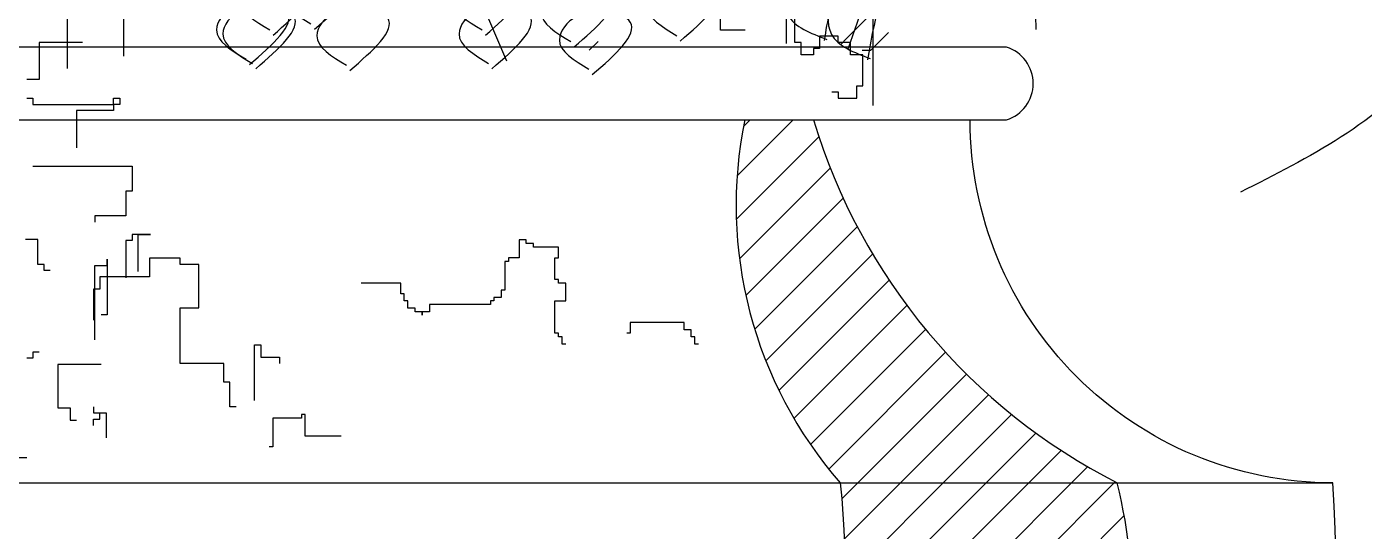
# Model space of a CAD drawing. Extents: x 686 to 7153, y 6615 to 11583.
# Drawn here: x 4494.8 to 4622.3, y 8437.6 to 8485.7 of the extents above; entities that cross this region are included whole.
import ezdxf

# ---------------------------------------------------------------- set-up
doc = ezdxf.new("R2010")
doc.units = 0
doc.header["$MEASUREMENT"] = 0
doc.layers.get('0').update_dxf_attribs({"linetype": 'CONTINUOUS'})
for name, color, linetype in [('3', 3, 'CONTINUOUS'), ('7', 7, 'CONTINUOUS'), ('TEXT', 3, 'CONTINUOUS')]:
    doc.layers.add(name, color=color, linetype=linetype)

# ---------------------------------------------------------------- blocks, each defined once
blk = doc.blocks.new('*X25')
at = {"color": 0}
for p, q in [((6393.02, 3854.5), (6402.26, 3863.75)), ((6394.07, 3862.63), (6395.19, 3863.75)), ((6392.88, 3847.3), (6406.54, 3860.96)), ((6393.41, 3840.75), (6408.43, 3855.78)), ((6394.45, 3834.73), (6410.55, 3850.82)), ((6395.92, 3829.13), (6412.89, 3846.09)), ((6397.76, 3823.9), (6415.43, 3841.56)), ((6399.93, 3818.99), (6418.16, 3837.22)), ((6402.4, 3814.39), (6421.09, 3833.07)), ((6405.15, 3810.07), (6424.19, 3829.11)), ((6408.17, 3806.01), (6427.48, 3825.33)), ((6412.98, 3803.75), (6430.95, 3821.72)), ((6420.05, 3803.75), (6434.59, 3818.3)), ((6427.12, 3803.75), (6438.42, 3815.05)), ((6434.19, 3803.75), (6442.42, 3811.98)), ((6441.26, 3803.75), (6446.61, 3809.1)), ((6448.33, 3803.75), (6450.99, 3806.41)), ((6406.52, 3754.87), (6455.4, 3803.75)), ((6408.53, 3763.95), (6448.33, 3803.75)), ((6409.83, 3772.32), (6441.26, 3803.75)), ((6410.32, 3801.1), (6412.98, 3803.75)), ((6410.56, 3780.12), (6434.19, 3803.75)), ((6410.74, 3794.45), (6420.05, 3803.75)), ((6410.84, 3787.48), (6427.12, 3803.75)), ((6455.4, 3803.75), (6455.57, 3803.92)), ((6403.5, 3744.78), (6457.04, 3798.32))]:
    blk.add_line(p, q, dxfattribs=at)
blk = doc.blocks.new('花03')
at = {"layer": '3'}
for p, q in [((758.49, 580.95), (758.49, 557.37)), ((937.01, 576.53), (937.01, 545.57)), ((745.21, 554.42), (745.21, 572.11)), ((916.35, 567.68), (916.35, 560.31)), ((918.43, 560.6), (918.43, 569.45)), ((900.73, 563.55), (900.73, 566.5)), ((906.63, 563.55), (900.73, 563.55)), ((924.33, 562.08), (924.33, 559.13)), ((928.76, 562.08), (924.33, 562.08)), ((928.76, 560.6), (928.76, 562.08)), ((738.44, 560.6), (738.44, 551.76)), ((748.76, 560.6), (738.44, 560.6)), ((919.91, 560.6), (918.43, 560.6)), ((919.91, 557.66), (919.91, 560.6)), ((922.86, 557.66), (919.91, 557.66)), ((922.86, 559.13), (922.86, 557.66)), ((924.33, 559.13), (922.86, 559.13)), ((931.71, 560.6), (928.76, 560.6)), ((931.71, 557.66), (931.71, 560.6)), ((934.66, 557.66), (931.71, 557.66)), ((934.66, 550.29), (934.66, 557.66)), ((738.44, 551.76), (735.48, 551.76)), ((927.28, 548.81), (928.76, 548.81)), ((928.76, 548.81), (928.76, 547.34)), ((933.18, 550.29), (934.66, 550.29)), ((933.18, 547.34), (933.18, 550.29)), ((735.48, 547.34), (736.96, 547.34)), ((736.96, 547.34), (736.96, 545.86)), ((736.96, 545.86), (756.14, 545.86)), ((756.14, 547.34), (757.62, 547.34)), ((756.14, 545.86), (756.14, 547.34)), ((756.14, 545.86), (756.14, 544.39)), ((757.62, 545.86), (756.14, 545.86)), ((757.62, 547.34), (757.62, 545.86)), ((928.76, 547.34), (933.18, 547.34)), ((747.29, 544.39), (747.29, 535.54)), ((756.14, 544.39), (747.29, 544.39)), ((736.96, 531.12), (760.57, 531.12)), ((760.57, 531.12), (760.57, 525.23)), ((759.09, 525.23), (759.09, 519.33)), ((760.57, 525.23), (759.09, 525.23)), ((751.71, 519.33), (751.71, 517.85)), ((759.09, 519.33), (751.71, 519.33)), ((738.13, 513.67), (735.18, 513.67)), ((738.13, 507.78), (738.13, 513.67)), ((759.09, 513.43), (759.09, 504.59)), ((760.57, 513.43), (759.09, 513.43)), ((760.57, 514.91), (760.57, 513.43)), ((764.99, 514.91), (760.57, 514.91)), ((762.04, 514.91), (764.99, 514.91)), ((762.04, 506.06), (762.04, 514.91)), ((852.76, 513.58), (852.76, 509.31)), ((854.46, 513.58), (852.76, 513.58)), ((854.46, 512.72), (854.46, 513.58)), ((856.17, 512.72), (854.46, 512.72)), ((856.17, 511.87), (856.17, 512.72)), ((862.15, 511.87), (856.17, 511.87)), ((862.15, 509.31), (862.15, 511.87)), ((739.6, 507.78), (738.13, 507.78)), ((739.6, 506.3), (739.6, 507.78)), ((751.71, 507.54), (754.66, 507.54)), ((751.71, 489.85), (751.71, 507.54)), ((754.66, 509.01), (754.66, 495.74)), ((754.66, 507.54), (754.66, 509.01)), ((764.68, 509.25), (764.68, 504.83)), ((772.06, 509.25), (764.68, 509.25)), ((772.06, 507.78), (772.06, 509.25)), ((776.49, 507.78), (772.06, 507.78)), ((776.49, 497.46), (776.49, 507.78)), ((849.34, 508.45), (849.34, 501.62)), ((850.19, 508.45), (849.34, 508.45)), ((850.19, 509.31), (850.19, 508.45)), ((852.76, 509.31), (850.19, 509.31)), ((861.3, 509.31), (862.15, 509.31)), ((861.3, 504.19), (861.3, 509.31)), ((741.08, 506.3), (739.6, 506.3)), ((752.88, 504.83), (752.88, 501.88)), ((764.68, 504.83), (752.88, 504.83)), ((862.15, 504.19), (861.3, 504.19)), ((862.15, 503.33), (862.15, 504.19)), ((751.4, 501.88), (751.4, 494.51)), ((752.88, 501.88), (751.4, 501.88)), ((824.56, 503.33), (815.16, 503.33)), ((824.56, 500.77), (824.56, 503.33)), ((825.41, 500.77), (824.56, 500.77)), ((825.41, 499.06), (825.41, 500.77)), ((848.48, 501.62), (848.48, 499.92)), ((849.34, 501.62), (848.48, 501.62)), ((863.86, 503.33), (862.15, 503.33)), ((863.86, 499.06), (863.86, 503.33)), ((772.06, 497.46), (776.49, 497.46)), ((772.06, 484.19), (772.06, 497.46)), ((826.27, 499.06), (825.41, 499.06)), ((826.27, 497.36), (826.27, 499.06)), ((827.98, 497.36), (826.27, 497.36)), ((827.98, 496.5), (827.98, 497.36)), ((831.4, 498.21), (831.4, 496.5)), ((845.92, 498.21), (831.4, 498.21)), ((845.92, 499.06), (845.92, 498.21)), ((846.77, 499.06), (845.92, 499.06)), ((846.77, 499.92), (846.77, 499.06)), ((848.48, 499.92), (846.77, 499.92)), ((861.3, 499.06), (863.86, 499.06)), ((861.3, 491.38), (861.3, 499.06)), ((754.66, 495.74), (753.19, 495.74)), ((829.69, 496.5), (827.98, 496.5)), ((829.69, 495.65), (829.69, 496.5)), ((829.69, 496.5), (829.69, 495.65)), ((831.4, 496.5), (829.69, 496.5)), ((879.24, 493.94), (879.24, 491.38)), ((892.06, 493.94), (879.24, 493.94)), ((892.06, 492.23), (892.06, 493.94)), ((862.15, 491.38), (861.3, 491.38)), ((862.15, 490.53), (862.15, 491.38)), ((879.24, 491.38), (878.39, 491.38)), ((893.77, 492.23), (892.06, 492.23)), ((893.77, 490.53), (893.77, 492.23)), ((789.76, 488.61), (791.24, 488.61)), ((789.76, 475.35), (789.76, 488.61)), ((791.24, 488.61), (791.24, 485.67)), ((863.01, 490.53), (862.15, 490.53)), ((863.01, 488.82), (863.01, 490.53)), ((863.86, 488.82), (863.01, 488.82)), ((894.62, 490.53), (893.77, 490.53)), ((894.62, 488.82), (894.62, 490.53)), ((895.47, 488.82), (894.62, 488.82)), ((736.96, 485.42), (735.48, 485.42)), ((736.96, 486.9), (736.96, 485.42)), ((738.44, 486.9), (736.96, 486.9)), ((791.24, 485.67), (795.67, 485.67)), ((795.67, 485.67), (795.67, 484.19)), ((753.19, 483.95), (742.86, 483.95)), ((742.86, 483.95), (742.86, 473.63)), ((782.39, 484.19), (772.06, 484.19)), ((782.39, 479.77), (782.39, 484.19)), ((783.86, 479.77), (782.39, 479.77)), ((783.86, 473.87), (783.86, 479.77)), ((742.86, 473.63), (745.81, 473.63)), ((745.81, 473.63), (745.81, 470.68)), ((751.4, 473.87), (751.4, 472.4)), ((751.4, 472.4), (754.36, 472.4)), ((752.88, 470.92), (752.88, 472.4)), ((754.36, 472.4), (754.36, 466.5)), ((785.34, 473.87), (783.86, 473.87)), ((800.93, 472.02), (800.93, 471.16)), ((801.78, 472.02), (800.93, 472.02)), ((801.78, 466.9), (801.78, 472.02)), ((745.81, 470.68), (747.29, 470.68)), ((751.4, 470.92), (752.88, 470.92)), ((751.4, 469.45), (751.4, 470.92)), ((794.09, 471.16), (794.09, 464.33)), ((800.93, 471.16), (794.09, 471.16)), ((810.33, 466.9), (801.78, 466.9)), ((794.09, 464.33), (793.24, 464.33)), ((701.55, 461.84), (735.48, 461.84))]:
    blk.add_line(p, q, dxfattribs=at)
blk.add_lwpolyline([(929.22, 455.78, -0.152037), (906.6, 340.74, -0.090541), (801.01, 181.02, 0.291168), (890.17, 220.15, 0.136804), (993.99, 384.08, 0.127684), (995.22, 455.78, 0.181448)], format="xyb", dxfattribs=at)
for centre, radius, start, end in [((1004.82, 521.83), 100.38, 168.3026, 221.1444), ((1059.94, 583.45), 143.13, 196.7564, 243.1171)]:
    blk.add_arc(centre, radius, start, end, dxfattribs=at)
for points, knots in [([(849.82, 556.12), (839.66, 579.79), (822.32, 620.19), (802.96, 659.66), (794.95, 676)], [0, 0, 0, 0, 42.929486, 73.258024, 73.258024, 73.258024, 73.258024]), ([(1038.1, 652.99), (1074.1, 640.19), (1145.54, 614.78), (1202.82, 523.4), (1261.32, 493.29), (1286.89, 480.13)], [0, 0, 0, 0, 61.983064, 122.985798, 170.334579, 170.334579, 170.334579, 170.334579]), ([(983.9, 617.87), (973.38, 613.94), (946.49, 603.87), (936.91, 575.99), (931.08, 559.02)], [0, 0, 0, 0, 17.979926, 45.949137, 45.949137, 45.949137, 45.949137]), ([(1167.95, 574.97), (1141.21, 588.32), (1098.19, 609.79), (1070.48, 548.13), (1040.91, 533.2), (1024.56, 524.96)], [0, 0, 0, 0, 40.322355, 64.865546, 95.17617, 95.17617, 95.17617, 95.17617]), ([(991.1, 584.56), (986.14, 583.32), (975.56, 580.68), (975.73, 569.59), (975.82, 563.69)], [0, 0, 0, 0, 7.608509, 16.247197, 16.247197, 16.247197, 16.247197]), ([(803.99, 563.74), (809.47, 568.51), (819.47, 577.21), (801.13, 580.65), (793.65, 570.71), (799.66, 567.12), (803.18, 565.02)], [0, 0, 0, 0, 8.572681, 15.644896, 19.547589, 25.067549, 25.067549, 25.067549, 25.067549]), ([(977.47, 577.29), (969.68, 578.74), (950.96, 582.21), (937.32, 568.26), (929.36, 560.11)], [0, 0, 0, 0, 12.512451, 30.07621, 30.07621, 30.07621, 30.07621]), ([(794.15, 562.34), (799.63, 567.1), (809.63, 575.8), (791.29, 579.25), (783.81, 569.3), (789.82, 565.72), (793.34, 563.62)], [0, 0, 0, 0, 8.572681, 15.644896, 19.547589, 25.067549, 25.067549, 25.067549, 25.067549]), ([(844.76, 562.34), (850.24, 567.1), (860.24, 575.8), (841.9, 579.25), (834.42, 569.3), (840.43, 565.72), (843.95, 563.62)], [0, 0, 0, 0, 8.572681, 15.644896, 19.547589, 25.067549, 25.067549, 25.067549, 25.067549]), ([(891.15, 560.94), (896.63, 565.7), (906.63, 574.4), (888.29, 577.85), (880.81, 567.9), (886.82, 564.31), (890.34, 562.21)], [0, 0, 0, 0, 8.572681, 15.644896, 19.547589, 25.067549, 25.067549, 25.067549, 25.067549]), ([(916.47, 576.7), (915.98, 573.15), (914.94, 565.58), (922.19, 562.81), (926.05, 561.34)], [0, 0, 0, 0, 5.325956, 11.373038, 11.373038, 11.373038, 11.373038]), ([(920.81, 577.06), (923.52, 576.61), (928.69, 575.77), (926.47, 567.63), (925.79, 563.39), (925.42, 561.06)], [0, 0, 0, 0, 3.786694, 7.207044, 11.343821, 11.343821, 11.343821, 11.343821]), ([(865.85, 559.53), (871.33, 564.3), (881.33, 572.99), (862.99, 576.44), (855.51, 566.5), (861.52, 562.91), (865.04, 560.81)], [0, 0, 0, 0, 8.572681, 15.644896, 19.547589, 25.067549, 25.067549, 25.067549, 25.067549]), ([(788.53, 555.32), (794.01, 560.08), (804.01, 568.78), (785.67, 572.23), (778.19, 562.28), (784.2, 558.7), (787.72, 556.59)], [0, 0, 0, 0, 8.572681, 15.644896, 19.547589, 25.067549, 25.067549, 25.067549, 25.067549]), ([(790.05, 554.34), (795.53, 559.11), (805.53, 567.8), (787.19, 571.25), (779.71, 561.31), (785.72, 557.72), (789.24, 555.62)], [0, 0, 0, 0, 8.572681, 15.644896, 19.547589, 25.067549, 25.067549, 25.067549, 25.067549]), ([(846.28, 554.34), (851.76, 559.11), (861.76, 567.8), (843.42, 571.25), (835.94, 561.31), (841.95, 557.72), (845.47, 555.62)], [0, 0, 0, 0, 8.572681, 15.644896, 19.547589, 25.067549, 25.067549, 25.067549, 25.067549]), ([(926.8, 572.11), (926.31, 568.56), (925.28, 561), (932.53, 558.22), (936.38, 556.75)], [0, 0, 0, 0, 5.325956, 11.373038, 11.373038, 11.373038, 11.373038]), ([(931.14, 572.47), (933.86, 572.03), (939.02, 571.18), (936.8, 563.04), (936.12, 558.8), (935.75, 556.48)], [0, 0, 0, 0, 3.786694, 7.207044, 11.343821, 11.343821, 11.343821, 11.343821]), ([(812.43, 553.91), (817.91, 558.68), (827.91, 567.37), (809.57, 570.82), (802.09, 560.88), (808.1, 557.29), (811.61, 555.19)], [0, 0, 0, 0, 8.572681, 15.644896, 19.547589, 25.067549, 25.067549, 25.067549, 25.067549]), ([(870.18, 552.94), (875.66, 557.7), (885.66, 566.4), (867.32, 569.85), (859.84, 559.9), (865.85, 556.32), (869.37, 554.22)], [0, 0, 0, 0, 8.572681, 15.644896, 19.547589, 25.067549, 25.067549, 25.067549, 25.067549])]:
    blk.add_open_spline(points, degree=3, knots=knots, dxfattribs=at)
at = {"layer": '7'}
for p, q in [((869.46, 558.76), (871.56, 560.86)), ((936.53, 558.76), (940.72, 562.95)), ((934.43, 558.76), (936.53, 558.76)), ((614.6, 455.78), (1046.6, 455.78))]:
    blk.add_line(p, q, dxfattribs=at)
blk.add_lwpolyline([(692.36, 542.18), (968.84, 542.18, 0.737346), (968.84, 559.46), (692.36, 559.46, 0.737346)], format="xyb", close=True, dxfattribs=at)
for points in [[(701, 542.18, -0.414214), (614.6, 455.78, 0.23412), (744.2, 144.74, 0.23412)], [(917, 144.74, 0.23412), (1046.6, 455.78, -0.414214), (960.2, 542.18)]]:
    blk.add_lwpolyline(points, format="xyb", dxfattribs=at)
at = {"layer": '3', "xscale": 1.44, "yscale": 1.44, "zscale": 1.44}
blk.add_blockref('*X25', (-8301.26, -5021.62), dxfattribs=at)

msp = doc.modelspace()

# ---------------------------------------------------------------- block references
at = {"layer": 'TEXT', "xscale": 0.4, "yscale": 0.4, "zscale": 0.4}
msp.add_blockref('花03', (4200.65, 8259.94), dxfattribs=at)

doc.saveas('drawing.dxf')
